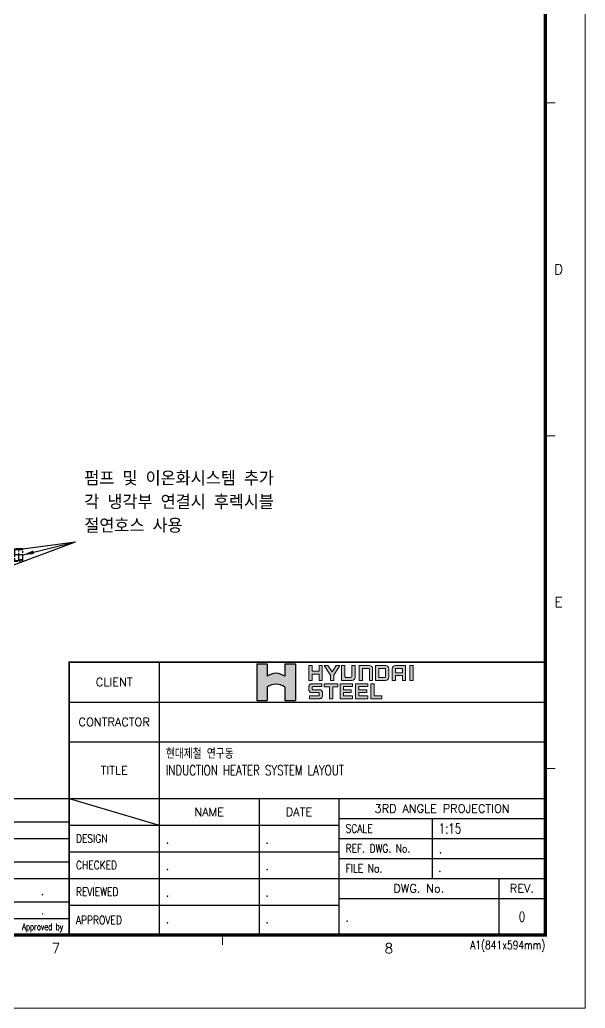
# Model space of a CAD drawing. Header units: millimetres. Extents: x 0 to 37514, y 0 to 8910.
# Drawn here: x 23058 to 25606, y 0 to 4455 of the extents above; entities that cross this region are included whole.
import ezdxf
from ezdxf.enums import TextEntityAlignment as Align

# ---------------------------------------------------------------- set-up
doc = ezdxf.new("R2010")
doc.units = ezdxf.units.MM
for name, pattern in [('CENTER', [50.800000000000004, 31.75, -6.35, 6.35, -6.35]), ('CENTERX2', [101.60000000000001, 63.5, -12.7, 12.7, -12.7]), ('DASHED', [19.049999999999997, 12.7, -6.35]), ('PHANTOM', [63.50000000000001, 31.75, -6.35, 6.35, -6.35, 6.35, -6.35]), ('PHANTOM2', [31.750000000000004, 15.875, -3.175, 3.175, -3.175, 3.175, -3.175])]:
    doc.linetypes.add(name, pattern=pattern)
for name, color, linetype in [('1', 1, 'CENTER'), ('2', 2, 'DASHED'), ('3', 3, 'Continuous'), ('4', 4, 'Continuous'), ('5', 2, 'PHANTOM2'), ('6', 6, 'PHANTOM'), ('7', 7, 'Continuous'), ('8', 230, 'Continuous'), ('BOM-T', 4, 'Continuous'), ('CENTER', 1, 'CENTER'), ('SHEET', 3, 'Continuous')]:
    doc.layers.add(name, color=color, linetype=linetype)
doc.layers.add('9', color=160, linetype='Continuous', lineweight=0)
doc.styles.add('HYUNDAI-STEEL', font='romans.shx', dxfattribs={"width": 0.75, "bigfont": 'whgtxt.shx'})
doc.styles.get("Standard").update_dxf_attribs({"font": 'ISOCP.SHX', "bigfont": 'WHGTXT.SHX'})
doc.dimstyles.new('Dims$0', dxfattribs={"dimtxt": 3, "dimasz": 3, "dimexe": 1.2, "dimexo": 1, "dimgap": 1, "dimtad": 1, "dimrnd": 0.005, "dimdsep": 46, "dimtxsty": 'HYUNDAI-STEEL', "dimcen": 2.5, "dimclrd": 7, "dimclre": 7, "dimclrt": 2, "dimazin": 2, "dimtfac": 1, "dimtmove": 1, "dimatfit": 3, "dimfxl": 0, "dimlwd": -1, "dimarcsym": 0})
doc.dimstyles.new('Dims$2', dxfattribs={"dimtxt": 3, "dimasz": 3, "dimexe": 1.2, "dimexo": 1, "dimgap": 1, "dimtad": 1, "dimrnd": 0.005, "dimdsep": 46, "dimtxsty": 'HYUNDAI-STEEL', "dimcen": 2.5, "dimclrd": 7, "dimclre": 7, "dimclrt": 2, "dimazin": 2, "dimtfac": 1, "dimtmove": 1, "dimatfit": 3, "dimfxl": 0, "dimlwd": -1, "dimarcsym": 0})
doc.dimstyles.new('Dims$3', dxfattribs={"dimtxt": 3, "dimasz": 3, "dimexe": 1.2, "dimexo": 1, "dimgap": 1, "dimtad": 1, "dimrnd": 0.005, "dimdsep": 46, "dimtxsty": 'HYUNDAI-STEEL', "dimcen": 2.5, "dimclrd": 7, "dimclre": 7, "dimclrt": 2, "dimazin": 2, "dimtfac": 1, "dimtmove": 1, "dimatfit": 3, "dimfxl": 0, "dimlwd": -1, "dimarcsym": 0})
doc.dimstyles.new('Dims$4', dxfattribs={"dimtxt": 3, "dimasz": 3, "dimexe": 1.2, "dimexo": 1, "dimgap": 1, "dimtad": 1, "dimrnd": 0.005, "dimdsep": 46, "dimtxsty": 'HYUNDAI-STEEL', "dimcen": 2.5, "dimclrd": 7, "dimclre": 7, "dimclrt": 2, "dimazin": 2, "dimtfac": 1, "dimtmove": 1, "dimatfit": 3, "dimfxl": 0, "dimlwd": -1, "dimarcsym": 0})
doc.dimstyles.new('PS-20', dxfattribs={"dimscale": 20, "dimtxt": 3.2, "dimasz": 2.5, "dimexe": 2, "dimexo": 2.5, "dimgap": 2, "dimtad": 1, "dimtoh": 1, "dimrnd": 0.05, "dimzin": 12, "dimdsep": 46, "dimtxsty": 'Standard', "dimcen": 0, "dimclrt": 2, "dimazin": 3, "dimtfac": 1, "dimtofl": 0, "dimtmove": 0, "dimatfit": 3, "dimfxl": 0, "dimtolj": 1, "dimtzin": 0, "dimarcsym": 0})

# ---------------------------------------------------------------- blocks, each defined once
blk = doc.blocks.new('*D56')
at = {"layer": '7', "color": 0, "lineweight": -2}
for p, q in [((0.0008782953991612885, 0.01250903325560794), (0.0008782953991612885, 0.01282985830524296)), ((0.00181019908086455, 0.01250903325560794), (0.00181019908086455, 0.01282985830524296))]:
    blk.add_line(p, q, dxfattribs=at)
at = {"layer": '7', "color": 7}
blk.add_line((0.001178295399161288, 0.01270985830524296), (0.00151019908086455, 0.01270985830524296), dxfattribs=at)
for points in [[(0.001178295399161288, 0.01275985830524296), (0.001178295399161288, 0.01265985830524296), (0.0008782953991612885, 0.01270985830524296)], [(0.00151019908086455, 0.01275985830524296), (0.00151019908086455, 0.01265985830524296), (0.00181019908086455, 0.01270985830524296)]]:
    blk.add_solid(points, dxfattribs=at)
at = {"layer": 'Defpoints', "color": 0}
for p in [(0.0008782953991612885, 0.01240903325560794), (0.00181019908086455, 0.01270985830524296), (0.00181019908086455, 0.01240903325560794)]:
    blk.add_point(p, dxfattribs=at)
at = {"layer": '7', "color": 2, "insert": (0.001344247240012919, 0.01295985830524296), "char_height": 0.0003, "attachment_point": 5, "style": 'HYUNDAI-STEEL'}
blk.add_mtext('0', dxfattribs=at)
blk = doc.blocks.new('*D57')
at = {"layer": '7', "color": 0, "lineweight": -2}
for p, q in [((0.00368935943946721, 0.013101550553507), (0.004273870999949297, 0.01340222832790909)), ((0.004178648837094078, 0.0126647345477977), (0.004452437221331409, 0.01266473454779771))]:
    blk.add_line(p, q, dxfattribs=at)
at = {"layer": '7', "color": 7}
blk.add_line((0.004290529913365516, 0.01301589725092464), (0.004873679811486682, 0.01315709284689446), dxfattribs=at)
blk.add_arc((0.002840197888872353, 0.01266473454779771), 0.001492239332459056, 11.53823822809579, 15.68344124143391, dxfattribs=at)
for points in [[(0.004230344983072545, 0.01304983344831763), (0.004323417053470014, 0.01308640652190912), (0.004167161797496811, 0.01334733619630579)], [(0.004352027952312413, 0.0129682410605114), (0.004252534449217105, 0.01295818905365585), (0.004332437221331409, 0.01266473454779771)]]:
    blk.add_solid(points, dxfattribs=at)
at = {"layer": 'Defpoints', "color": 0}
for p in [(0.002840197888872353, 0.01266473454779771), (0.002840197888872353, 0.01266473454779771), (0.003600435104090138, 0.01305580711050425), (0.004078648837094079, 0.01266473454779771), (0.004313762993661284, 0.01290007283045957)]:
    blk.add_point(p, dxfattribs=at)
at = {"layer": '7', "color": 2, "insert": (0.005116658935703837, 0.01321592434521521), "char_height": 0.0003, "attachment_point": 5, "rotation": 283.6108397347649, "style": 'HYUNDAI-STEEL'}
blk.add_mtext('27.22°', dxfattribs=at)
blk = doc.blocks.new('*D58')
at = {"layer": '7', "color": 7}
for p, q in [((0.007522335210524032, 0.01293173745489184), (0.007597133514536836, 0.01299810924001576)), ((0.008467999476427525, 0.01377086644697666), (0.007821528424962657, 0.01319722459395661))]:
    blk.add_line(p, q, dxfattribs=at)
blk.add_solid([(0.007788342532639183, 0.01323462374569424), (0.00785471431728613, 0.01315982544221897), (0.007597133514536836, 0.01299810924001576)], dxfattribs=at)
at = {"layer": 'Defpoints', "color": 0}
for p in [(0.007522335210524032, 0.01293173745489184), (0.007597133514536836, 0.01299810924001576)]:
    blk.add_point(p, dxfattribs=at)
at = {"layer": '7', "color": 2, "insert": (0.00809103194429063, 0.01377059895612524), "char_height": 0.0003, "attachment_point": 5, "rotation": 41.5840370992964, "style": 'HYUNDAI-STEEL'}
blk.add_mtext('R0', dxfattribs=at)
blk = doc.blocks.new('*D59')
at = {"layer": '7', "color": 7}
for p, q in [((0.009643397165519447, 0.01280078722408678), (0.009368682133300811, 0.01268023992601207)), ((0.009918112197738084, 0.01292133452216149), (0.01045405187232973, 0.01315650942024149)), ((0.01151039657955139, 0.0136200424830764), (0.01072876690454837, 0.0132770567183162))]:
    blk.add_line(p, q, dxfattribs=at)
for points in [[(0.009623305949173662, 0.01284657306278988), (0.009663488381865232, 0.01275500138538367), (0.009918112197738084, 0.01292133452216149)], [(0.01070867568820258, 0.01332284255701931), (0.01074885812089415, 0.0132312708796131), (0.01045405187232973, 0.01315650942024149)]]:
    blk.add_solid(points, dxfattribs=at)
at = {"layer": 'Defpoints', "color": 0}
for p in [(0.009918112197738084, 0.01292133452216149), (0.01045405187232973, 0.01315650942024149)]:
    blk.add_point(p, dxfattribs=at)
at = {"layer": '7', "color": 2, "insert": (0.01115648317643027, 0.01373775244324919), "char_height": 0.0003, "attachment_point": 5, "rotation": 23.692275604701273, "style": 'HYUNDAI-STEEL'}
blk.add_mtext('∅0', dxfattribs=at)
blk = doc.blocks.new('A$C08B4086C')
for p, q in [((16, 59.5), (0, 59.5)), ((16, 40.5), (0, 40.5)), ((0, 21.59999999999991), (16, 21.59999999999991)), ((0, -21.59999999999991), (16, -21.59999999999991)), ((16, -40.5), (0, -40.5)), ((16, -59.5), (0, -59.5))]:
    blk.add_line(p, q)
at = {"color": 1, "linetype": 'CENTERX2'}
blk.add_line((172.2179487179565, 0), (16, 0), dxfattribs=at)
at = {"color": 6, "linetype": 'PHANTOM'}
for p, q in [((17.21794871795282, -24.29999999999927), (17.21794871795282, 24.29999999999927)), ((116.0000000000036, -24.29999999999927), (116.0000000000036, 24.29999999999927)), ((172.2179487179565, 28), (117.2179487179565, 28.00000000000182)), ((117.2179487179565, 28.00000000000182), (117.2179487179565, -28)), ((117.2179487179565, 23.90159999999923), (135.2179487179565, 23.33909999999923)), ((117.2179487179565, 22.42259999999987), (135.2179487179565, 21.86009999999987)), ((135.2179487179565, 23), (135.2179487179565, -23)), ((152.7179487179565, 24.5), (136.7179487179565, 24.5)), ((172.2179487179565, 23.90159999999923), (154.2179487179565, 23.33909999999923)), ((154.2179487179565, -23), (154.2179487179565, 23)), ((172.2179487179565, 22.42259999999987), (154.2179487179565, 21.86009999999987)), ((172.2179487179565, -27.99999999999818), (172.2179487179565, 28)), ((117.2179487179565, -22.42250000000058), (135.2179487179565, -21.86000000000058)), ((117.2179487179565, -23.90149999999994), (135.2179487179565, -23.33899999999994)), ((117.2179487179565, -28), (172.2179487179565, -27.99999999999818)), ((136.7179487179565, -24.5), (152.7179487179565, -24.5)), ((172.2179487179565, -22.42250000000058), (154.2179487179565, -21.86000000000058)), ((172.2179487179565, -23.90149999999994), (154.2179487179565, -23.33899999999994))]:
    blk.add_line(p, q, dxfattribs=at)
blk.add_lwpolyline([(0, 67.5), (14, 67.5, -0.414213562), (16, 65.5), (16, -65.5, -0.414213562), (14, -67.5), (0, -67.5)], format="xyb", close=True)
blk.add_lwpolyline([(116.0000000000036, -24.29999999999927), (17.21794871795282, -24.29999999999927), (16, -22.39999999999964), (16, 22.39999999999964), (17.21794871795282, 24.29999999999927), (116.0000000000036, 24.29999999999927), (117.2179487179565, 22.39999999999964), (117.2179487179565, -22.39999999999964)], close=True, dxfattribs=at)
for centre, start, end in [((136.7179487179565, 23), 90, 180), ((152.7178487179517, 23), 0, 89.9961802813205), ((136.7179487179565, -22.99990000000071), 180.0038197186795, 270), ((152.7178487179517, -22.99990000000071), 270.0038194639648, 359.9961805360352)]:
    blk.add_arc(centre, 1.5001, start, end, dxfattribs=at)
at = {"layer": 'CENTER'}
for p, q in [((0, 50), (16, 50)), ((0, 0), (16, 0)), ((0, -50), (16, -50))]:
    blk.add_line(p, q, dxfattribs=at)
at = {"color": 6, "linetype": 'PHANTOM'}
for s, p in [('40AX3.7t-50L', (23.45999999999913, 11.85000000000036)), ('11/2', (149.2419132848845, 14.70000000000073))]:
    blk.add_text(s, height=0.6, dxfattribs=at).set_placement(p)
at = {"layer": 'BOM-T', "color": 4}
blk.add_text('10K-32', height=0.6, dxfattribs=at).set_placement((8, 64.5))
blk = doc.blocks.new('A$C48553C5C')
blk.add_blockref('A$C08B4086C', (78.00152981806605, 75))
blk = doc.blocks.new('A$C3E2F725A')
blk.add_blockref('A$C48553C5C', (50.00000000001455, 142.0000086941327))
blk = doc.blocks.new('LAYER BLOCK')
at = {"layer": '1'}
blk.add_line((0, 0), (0.01876985220224014, 0), dxfattribs=at)
at = {"layer": '2'}
blk.add_line((0, 0.001999999999952706), (0.01876985220224014, 0.001999999999952706), dxfattribs=at)
at = {"layer": '3'}
blk.add_line((0, 0.003999999999905413), (0.01876985220224014, 0.003999999999905413), dxfattribs=at)
at = {"layer": '4'}
blk.add_line((0, 0.005999999999858119), (0.01876985220224014, 0.005999999999858119), dxfattribs=at)
at = {"layer": '5'}
blk.add_line((0, 0.008000000000038199), (0.01876985220224014, 0.008000000000038199), dxfattribs=at)
at = {"layer": '6'}
blk.add_line((0, 0.009999999999990905), (0.01876985220224014, 0.009999999999990905), dxfattribs=at)
at = {"layer": '7'}
for p, q in [((0, 0.01200000000017099), (0.01876985220224014, 0.01200000000017099)), ((0.002840197888872353, 0.01266473454779771), (0.003600435104090138, 0.01305580711050425)), ((0.002840197888872353, 0.01266473454779771), (0.004078648837094079, 0.01266473454779771)), ((0.006469717496656813, 0.01303173745577624), (0.007522335212343023, 0.01303173745554886)), ((0.0076223352116358, 0.01293173745580134), (0.0076223352116358, 0.01212926231050915))]:
    blk.add_line(p, q, dxfattribs=at)
blk.add_circle((0.01018608203230542, 0.01303892197029199), 0.0002926339725490834, dxfattribs=at)
blk.add_arc((0.007522335212343023, 0.01293173745580134), 0.0001, 0, 90, dxfattribs=at)
at = {"layer": '8'}
blk.add_line((0, 0.01400000000012369), (0.01876985220224014, 0.01400000000012369), dxfattribs=at)
at = {"layer": '9'}
blk.add_line((0, 0.0160000000000764), (0.01876985220224014, 0.0160000000000764), dxfattribs=at)
at = {"layer": '7'}
dim = blk.add_linear_dim(base=(0.00181019908086455, 0.01270985830524296), p1=(0.0008782953991612885, 0.01240903325560794), p2=(0.00181019908086455, 0.01240903325560794), dimstyle='Dims$0', override={"dimscale": 0.0001}, dxfattribs=at)
dim.commit()
dim.dimension.update_dxf_attribs({"geometry": '*D56', "text_midpoint": (0.001344247240012919, 0.01295985830524296)})
dim = blk.add_angular_dim_2l(base=(0.004313762993661284, 0.01290007283045957), line1=((0.002840197888872353, 0.01266473454779771), (0.004078648837094079, 0.01266473454779771)), line2=((0.002840197888872353, 0.01266473454779771), (0.003600435104090138, 0.01305580711050425)), dimstyle='Dims$2', override={"dimscale": 0.0001}, dxfattribs=at)
dim.commit()
dim.dimension.update_dxf_attribs({"geometry": '*D57', "text_midpoint": (0.005116658935703835, 0.01321592434521521)})
dim = blk.add_radius_dim(center=(0.007522335210524032, 0.01293173745489184), mpoint=(0.007597133514536836, 0.01299810924001576), dimstyle='Dims$4', override={"dimscale": 0.0001}, dxfattribs=at)
dim.commit()
dim.dimension.update_dxf_attribs({"geometry": '*D58', "text_midpoint": (0.00809103194429063, 0.01377059895612524)})
dim = blk.add_diameter_dim_2p(p1=(0.009918112197738084, 0.01292133452216149), p2=(0.01045405187232973, 0.01315650942024149), dimstyle='Dims$3', override={"dimscale": 0.0001}, dxfattribs=at)
dim.commit()
dim.dimension.update_dxf_attribs({"geometry": '*D59', "text_midpoint": (0.01115648317643027, 0.01373775244324919)})
blk = doc.blocks.new('HYUNDAI-STEEL_A1-OUT')
at = {"layer": 'SHEET'}
for color, points in [(164, [(745.41604743473, 99.73124565429862), (745.41604743473, 103.5), (742.3475790943485, 103.5), (742.3475790943485, 92.5), (745.41604743473, 92.5), (745.41604743473, 96.47486227589252, -0.3330310082508846), (750.7899220534018, 96.47486227589252), (750.7899220534018, 92.5), (754.00204609707, 92.5), (754.00204609707, 103.5), (750.7899220534018, 103.5), (750.7899220534018, 99.73124565429862, 0.3330310082508493)]), (5, [(758.9767246589763, 100.331873069119), (761.0328958717582, 100.331873069119), (761.0328958717582, 98.49155532780242), (762.0075744336646, 98.49155532780242), (762.0075744336646, 103), (761.0328958717582, 103), (761.0328958717582, 101.2397928254159), (758.9767246589763, 101.2397928254159), (758.9767246589763, 103), (758.00204609707, 103), (758.00204609707, 98.49155532780242), (758.9767246589763, 98.49155532780242)]), (5, [(767.2815200768528, 103), (766.1621974361478, 103), (764.9405112934764, 101.0395164085858), (763.7188251508051, 103), (762.599502510071, 103), (764.4442708384304, 100.0959919559627), (764.4442708384304, 98.49155532780242), (765.4367517484934, 98.49155532780242), (765.4367517484934, 100.0959919559627)]), (5, [(789.3186018087436, 98.49155532780242), (788.3149944310426, 98.49155532780242), (788.3149944310426, 103), (789.3186018087436, 103)]), (5, [(761.8253285399696, 97.5083433522941), (758.993881634553, 97.5083433522941), (758.9783356230182, 97.5083433522941), (758.8332395151083, 97.50108854690006), (758.7005802164786, 97.48243333302707), (758.5793213263096, 97.45237771067877), (758.4694628446305, 97.41092167985335), (758.3720411721733, 97.35702883978047), (758.2849835074448, 97.29173559123046), (758.2103626519674, 97.21504193420151), (758.1461058041896, 97.12694786869724), (758.0942857656628, 97.02641699394553), (758.0538661355968, 96.91448571071669), (758.0258833147818, 96.7911540190089), (758.0082645016955, 96.6564219188258), (758.00204609707, 96.51028941016557), (758.00204609707, 95.75993525222111), (758.0030824978312, 95.70707881291673), (758.0134465055307, 95.56820110965054), (758.0362473225105, 95.4407238148633), (758.0725213494734, 95.32568332932169), (758.1201957849262, 95.22204325225721), (758.1803070296301, 95.13083998444017), (758.2538914843462, 95.0520735258724), (758.3388763475232, 94.98574387655026), (758.4362980199512, 94.93081463570707), (758.5471929024206, 94.8883222041095), (758.6694881933508, 94.8582665817612), (758.8042202935321, 94.83961136789003), (758.9524256037548, 94.8333929632663), (760.8334930024575, 94.8333929632663), (760.8780582355976, 94.83132016172385), (760.9941351219022, 94.79504613475183), (761.0646103743056, 94.71317047387129), (761.0874111912563, 94.58569317908223), (761.0874111912563, 94.13174964154132), (761.0832655881823, 94.07060199607258), (761.041809557355, 93.95970711361406), (760.9568246941781, 93.89337746429374), (760.827274597832, 93.8716130481098), (758.1834162319428, 93.8716130481098), (758.1834162319428, 93), (761.0749743820052, 93), (761.0915567943593, 93), (761.235616501479, 93.00725480539404), (761.3693122008699, 93.02591001926521), (761.4905710910389, 93.05596564161533), (761.5993931719568, 93.09742167244076), (761.6978512451751, 93.15131451251364), (761.7849089099036, 93.21660776106364), (761.859529765381, 93.29330141809078), (761.9227502123977, 93.38139548359686), (761.9745702509535, 93.48192635834857), (762.0149898809905, 93.59385764157742), (762.0440091025666, 93.71718933328339), (762.0616279156529, 93.8519214334683), (762.0678463202785, 93.99805394212854), (762.0678463202785, 94.75462650469672), (762.0668099195173, 94.80126453937555), (762.0564459118177, 94.9422150441842), (762.0336450948671, 95.06969233897325), (761.9994438694266, 95.18576922528518), (761.9517694339738, 95.29044570311999), (761.891658189299, 95.3816489709352), (761.8191101353441, 95.46145183027511), (761.734125272138, 95.52778147959725), (761.6377400004712, 95.58271072044045), (761.5278815187921, 95.62623955280651), (761.4055862278619, 95.65629517515663), (761.2708541276806, 95.6749503890278), (761.1236852182483, 95.68116879365152), (759.2426178195165, 95.68116879365152), (759.1814701740514, 95.68531439673461), (759.0705752915819, 95.72573402678972), (759.0042456422816, 95.81175529075153), (758.9824812260922, 95.94130538708305), (758.9824812260922, 96.38903052000023), (758.9845540276438, 96.4325593523663), (759.0218644553679, 96.54656343713759), (759.1058129178127, 96.61496588800037), (759.2363994148909, 96.63673030418431), (761.8253285399696, 96.63673030418431)]), (5, [(766.7015941658465, 97.5083433522941), (762.611956724897, 97.5083433522941), (762.611956724897, 96.60045627721047), (764.1603394762205, 96.60045627721047), (764.1603394762205, 93), (765.1521750137326, 93), (765.1521750137326, 96.60045627721047), (766.7015941658465, 96.60045627721047)]), (5, [(771.0803874217963, 97.5083433522941), (767.3669634605758, 97.5083433522941), (767.3669634605758, 93), (771.0803874217963, 93), (771.0803874217963, 93.86539464348607), (768.3525805934623, 93.86539464348607), (768.3525805934623, 94.82199255478918), (770.7300839613308, 94.82199255478918), (770.7300839613308, 95.66873198440408), (768.3525805934623, 95.66873198440408), (768.3525805934623, 96.64294870880804), (771.0803874217963, 96.64294870880804)]), (5, [(775.7027348588745, 97.5083433522941), (771.9882744968927, 97.5083433522941), (771.9882744968927, 93), (775.7027348588745, 93), (775.7027348588745, 93.86539464348607), (772.9738916297792, 93.86539464348607), (772.9738916297792, 94.82199255478918), (775.3513949976186, 94.82199255478918), (775.3513949976186, 95.66873198440408), (772.9738916297792, 95.66873198440408), (772.9738916297792, 96.64294870880804), (775.7027348588745, 96.64294870880804)]), (5, [(777.5900206622027, 97.5083433522941), (776.6095855331805, 97.5083433522941), (776.6095855331805, 93), (779.9125947892026, 93), (779.9125947892026, 93.90788707508182), (777.5900206622027, 93.90788707508182)])]:
    blk.add_hatch(color=color, dxfattribs=at).paths.add_polyline_path(points)
h = blk.add_hatch(color=5, dxfattribs=at)
edge = h.paths.add_edge_path()
edge.add_arc((770.6328121184779, 99.63535619725371), 0.2603593418790524, -90, 3.126388037344441e-12, ccw=False)
edge.add_line((770.6328121184779, 99.37499685537477), (769.0728813607235, 99.37499685537477))
edge.add_arc((769.0728813607129, 99.63535619725371), 0.2603593418790808, 179.9999999999969, 270, ccw=False)
edge.add_line((768.8125220188522, 99.63535619725371), (768.8125220188522, 102.9999999999991))
edge.add_line((768.8125220188522, 103), (767.8200411087831, 103))
edge.add_line((767.8200411087892, 103), (767.8200411087892, 98.49155532780281))
edge.add_line((767.8200411087892, 98.49155532780242), (770.8864955798097, 98.4915553278024))
edge.add_arc((770.8864955797908, 99.4907121184333), 0.9991567906300816, 270, 360)
edge.add_line((771.8856523704308, 99.4907121184333), (771.8856523704308, 103.0000000000004))
edge.add_line((771.8856523704308, 103), (770.8931714603617, 103))
edge.add_line((770.8931714603677, 103), (770.8931714603677, 99.63535619725461))
h = blk.add_hatch(color=5, dxfattribs=at)
edge = h.paths.add_edge_path()
edge.add_line((776.1496448368998, 98.49155532780242), (776.1496448368998, 101.8561991305478))
edge.add_arc((775.8892854950391, 101.8561991305487), 0.2603593418790524, 359.9999999999969, 450)
edge.add_line((775.8892854950391, 102.1165584724276), (774.3293547372848, 102.1165584724276))
edge.add_arc((774.3293547372741, 101.8561991305487), 0.2603593418791377, 90, 179.9999999999906)
edge.add_line((774.0689953953843, 101.8561991305487), (774.0689953953843, 98.49155532780331))
edge.add_line((774.0689953953843, 98.49155532780242), (773.0765144853152, 98.49155532780242))
edge.add_line((773.0765144853212, 98.49155532780242), (773.0765144853212, 102.9999999999996))
edge.add_line((773.0765144853212, 103), (776.1429689563419, 103))
edge.add_arc((776.142968956352, 102.0008432093691), 0.9991567906300816, 7.958078640513122e-13, 90, ccw=False)
edge.add_line((777.142125746992, 102.0008432093691), (777.142125746992, 98.491555327802))
edge.add_line((777.142125746992, 98.49155532780242), (776.1496448369228, 98.49155532780242))
h = blk.add_hatch(color=5, dxfattribs=at)
edge = h.paths.add_edge_path()
edge.add_line((781.013806390838, 103), (778.0074348448665, 103))
edge.add_line((778.0074348448543, 103), (778.0074348448543, 98.49155532780281))
edge.add_line((778.0074348448543, 98.49155532780242), (781.0138063908258, 98.49155532780242))
edge.add_arc((781.013806390838, 99.4907121184333), 0.9991567906300816, 270, 359.9999999999992)
edge.add_line((782.012963181478, 99.4907121184333), (782.012963181478, 102.0008432093703))
edge.add_arc((781.013806390838, 102.0008432093691), 0.9991567906300816, 8.149091374750113e-13, 90)
edge = h.paths.add_edge_path(flags=16)
edge.add_line((780.7712493971339, 99.37499685537477), (778.9865639938258, 99.37499685537477))
edge.add_line((778.9865639938216, 99.37499685537477), (778.9865639938216, 102.1165584724266))
edge.add_line((778.9865639938216, 102.1165584724276), (780.7712493971297, 102.1165584724276))
edge.add_arc((780.7712493971339, 101.8561991305487), 0.2603593418790808, -3.126388037344441e-12, 90, ccw=False)
edge.add_line((781.0316087389947, 101.8561991305487), (781.0316087389947, 99.6353561972551))
edge.add_arc((780.7712493971339, 99.63535619725371), 0.2603593418790524, -90, 3.126388037344441e-12, ccw=False)
h = blk.add_hatch(color=5, dxfattribs=at)
edge = h.paths.add_edge_path(flags=16)
edge.add_line((786.0718985625426, 100.792508827828), (783.9534191311844, 100.792508827828))
edge.add_line((783.9534191311977, 100.792508827828), (783.9534191311978, 101.8628750111088))
edge.add_arc((784.2137784730876, 101.8628750111093), 0.2603593418790524, 90, 180.0000000000032, ccw=False)
edge.add_line((784.2137784730876, 102.1232343529882), (785.8115392206876, 102.1232343529882))
edge.add_arc((785.8115392206819, 101.8628750111093), 0.2603593418790808, -3.126388037344441e-12, 90, ccw=False)
edge.add_line((786.0718985625426, 101.8628750111093), (786.0718985625426, 100.7925088278285))
edge = h.paths.add_edge_path()
edge.add_line((782.9787405692914, 98.49155532780242), (783.9534191311977, 98.49155532780242))
edge.add_line((783.9534191311977, 98.49155532780242), (783.9534191311977, 99.93354552897901))
edge.add_line((783.9534191311977, 99.93354552897836), (786.0718985625559, 99.93354552897836))
edge.add_line((786.0718985625426, 99.93354552897836), (786.0718985625426, 98.49155532780176))
edge.add_line((786.0718985625426, 98.49155532780242), (787.0443518309288, 98.49155532780242))
edge.add_line((787.0443518309621, 98.49155532780242), (787.0443518309621, 102.9999999999996))
edge.add_line((787.0443518309621, 103), (783.9778973599415, 103))
edge.add_arc((783.9778973599314, 102.0008432093691), 0.9991567906300816, 90, 179.9999999999992)
edge.add_line((782.9787405692914, 102.0008432093691), (782.9787405692914, 98.491555327802))
at = {"layer": 'Defpoints', "linetype": 'Continuous', "lineweight": 0}
blk.add_lwpolyline([(841, 594), (0, 594), (0, 0), (841, 0)], close=True, dxfattribs=at)
at = {"layer": 'SHEET', "color": 3, "linetype": 'Continuous', "lineweight": 0}
for p, q in [((829, 272), (832, 272)), ((829, 172), (832, 172)), ((829, 72), (832, 72)), ((732, 22), (732, 19))]:
    blk.add_line(p, q, dxfattribs=at)
at = {"layer": 'SHEET', "color": 7}
for p, q in [((713, 104), (713, 22)), ((686, 92), (829, 92)), ((686, 80), (829, 80)), ((526, 63), (686, 63)), ((686, 63), (829, 63)), ((686, 63), (713, 55)), ((743, 63), (743, 22)), ((767, 63), (767, 22)), ((767, 57), (829, 57)), ((795, 57), (795, 39)), ((622, 56), (686, 56)), ((686, 55), (767, 55)), ((526, 51), (686, 51)), ((767, 51), (829, 51)), ((686, 47), (767, 47)), ((767, 45), (829, 45)), ((622, 44), (686, 44)), ((526, 39), (686, 39)), ((686, 39), (767, 39)), ((767, 39), (829, 39)), ((815, 39), (815, 22)), ((767, 33), (829, 33)), ((622, 32), (686, 32)), ((686, 31), (767, 31)), ((526, 27), (686, 27))]:
    blk.add_line(p, q, dxfattribs=at)
at = {"layer": 'SHEET'}
for p, q in [((742.3475790943485, 103.5), (745.41604743473, 103.5)), ((742.3475790943485, 103.5), (742.3475790943485, 92.5)), ((745.41604743473, 103.5), (745.41604743473, 99.73124565429862)), ((750.7899220534018, 103.5), (754.00204609707, 103.5)), ((750.7899220534018, 103.5), (750.7899220534018, 99.73124565429862)), ((754.00204609707, 103.5), (754.00204609707, 92.5)), ((745.41604743473, 96.47486227589252), (745.41604743473, 92.5)), ((750.7899220534018, 96.47486227589252), (750.7899220534018, 92.5)), ((742.3475790943485, 92.5), (745.41604743473, 92.5)), ((750.7899220534018, 92.5), (754.00204609707, 92.5))]:
    blk.add_line(p, q, dxfattribs=at)
at = {"layer": 'SHEET', "color": 4, "linetype": 'Continuous', "lineweight": 0, "const_width": 1, "flags": 128}
blk.add_lwpolyline([(829, 22), (829, 572), (32, 572), (32, 22), (829, 22)], dxfattribs=at)
at = {"layer": 'SHEET', "color": 4, "const_width": 0.5}
blk.add_lwpolyline([(526, 63), (526, 22), (829, 22), (829, 104), (686, 104), (686, 22)], dxfattribs=at)
at = {"layer": 'SHEET', "color": 5, "lineweight": 0}
for points in [[(758.9767246589763, 100.331873069119), (761.0328958717582, 100.331873069119), (761.0328958717582, 98.49155532780242), (762.0075744336646, 98.49155532780242), (762.0075744336646, 103), (761.0328958717582, 103), (761.0328958717582, 101.2397928254159), (758.9767246589763, 101.2397928254159), (758.9767246589763, 103), (758.00204609707, 103), (758.00204609707, 98.49155532780242), (758.9767246589763, 98.49155532780242)], [(767.2815200768528, 103), (766.1621974361478, 103), (764.9405112934764, 101.0395164085858), (763.7188251508051, 103), (762.599502510071, 103), (764.4442708384304, 100.0959919559627), (764.4442708384304, 98.49155532780242), (765.4367517484934, 98.49155532780242), (765.4367517484934, 100.0959919559627)], [(789.3186018087436, 98.49155532780242), (788.3149944310426, 98.49155532780242), (788.3149944310426, 103), (788.3149944310426, 103), (789.3186018087436, 103)], [(761.8253285399696, 97.5083433522941), (758.993881634553, 97.5083433522941), (758.9783356230182, 97.5083433522941), (758.8332395151083, 97.50108854690006), (758.7005802164786, 97.48243333302707), (758.5793213263096, 97.45237771067877), (758.4694628446305, 97.41092167985335), (758.3720411721733, 97.35702883978047), (758.2849835074448, 97.29173559123046), (758.2103626519674, 97.21504193420151), (758.1461058041896, 97.12694786869724), (758.0942857656628, 97.02641699394553), (758.0538661355968, 96.91448571071669), (758.0258833147818, 96.7911540190089), (758.0082645016955, 96.6564219188258), (758.00204609707, 96.51028941016557), (758.00204609707, 95.75993525222111), (758.0030824978312, 95.70707881291673), (758.0134465055307, 95.56820110965054), (758.0362473225105, 95.4407238148633), (758.0725213494734, 95.32568332932169), (758.1201957849262, 95.22204325225721), (758.1803070296301, 95.13083998444017), (758.2538914843462, 95.0520735258724), (758.3388763475232, 94.98574387655026), (758.4362980199512, 94.93081463570707), (758.5471929024206, 94.8883222041095), (758.6694881933508, 94.8582665817612), (758.8042202935321, 94.83961136789003), (758.9524256037548, 94.8333929632663), (760.8334930024575, 94.8333929632663), (760.8780582355976, 94.83132016172385), (760.9941351219022, 94.79504613475183), (761.0646103743056, 94.71317047387129), (761.0874111912563, 94.58569317908223), (761.0874111912563, 94.13174964154132), (761.0832655881823, 94.07060199607258), (761.041809557355, 93.95970711361406), (760.9568246941781, 93.89337746429374), (760.827274597832, 93.8716130481098), (758.1834162319428, 93.8716130481098), (758.1834162319428, 93), (761.0749743820052, 93), (761.0915567943593, 93), (761.235616501479, 93.00725480539404), (761.3693122008699, 93.02591001926521), (761.4905710910389, 93.05596564161533), (761.5993931719568, 93.09742167244076), (761.6978512451751, 93.15131451251364), (761.7849089099036, 93.21660776106364), (761.859529765381, 93.29330141809078), (761.9227502123977, 93.38139548359686), (761.9745702509535, 93.48192635834857), (762.0149898809905, 93.59385764157742), (762.0440091025666, 93.71718933328339), (762.0616279156529, 93.8519214334683), (762.0678463202785, 93.99805394212854), (762.0678463202785, 94.75462650469672), (762.0668099195173, 94.80126453937555), (762.0564459118177, 94.9422150441842), (762.0336450948671, 95.06969233897325), (761.9994438694266, 95.18576922528518), (761.9517694339738, 95.29044570311999), (761.891658189299, 95.3816489709352), (761.8191101353441, 95.46145183027511), (761.734125272138, 95.52778147959725), (761.6377400004712, 95.58271072044045), (761.5278815187921, 95.62623955280651), (761.4055862278619, 95.65629517515663), (761.2708541276806, 95.6749503890278), (761.1236852182483, 95.68116879365152), (759.2426178195165, 95.68116879365152), (759.1814701740514, 95.68531439673461), (759.0705752915819, 95.72573402678972), (759.0042456422816, 95.81175529075153), (758.9824812260922, 95.94130538708305), (758.9824812260922, 96.38903052000023), (758.9845540276438, 96.4325593523663), (759.0218644553679, 96.54656343713759), (759.1058129178127, 96.61496588800037), (759.2363994148909, 96.63673030418431), (761.8253285399696, 96.63673030418431)], [(766.7015941658465, 97.5083433522941), (762.611956724897, 97.5083433522941), (762.611956724897, 96.60045627721047), (764.1603394762205, 96.60045627721047), (764.1603394762205, 93), (765.1521750137326, 93), (765.1521750137326, 96.60045627721047), (766.7015941658465, 96.60045627721047)], [(771.0803874217963, 97.5083433522941), (767.3669634605758, 97.5083433522941), (767.3669634605758, 93), (771.0803874217963, 93), (771.0803874217963, 93.86539464348607), (768.3525805934623, 93.86539464348607), (768.3525805934623, 94.82199255478918), (770.7300839613308, 94.82199255478918), (770.7300839613308, 95.66873198440408), (768.3525805934623, 95.66873198440408), (768.3525805934623, 96.64294870880804), (771.0803874217963, 96.64294870880804)], [(775.7027348588745, 97.5083433522941), (771.9882744968927, 97.5083433522941), (771.9882744968927, 93), (775.7027348588745, 93), (775.7027348588745, 93.86539464348607), (772.9738916297792, 93.86539464348607), (772.9738916297792, 94.82199255478918), (775.3513949976186, 94.82199255478918), (775.3513949976186, 95.66873198440408), (772.9738916297792, 95.66873198440408), (772.9738916297792, 96.64294870880804), (775.7027348588745, 96.64294870880804)], [(777.5900206622027, 97.5083433522941), (776.6095855331805, 97.5083433522941), (776.6095855331805, 93), (779.9125947892026, 93), (779.9125947892026, 93.90788707508182), (777.5900206622027, 93.90788707508182)]]:
    blk.add_lwpolyline(points, close=True, dxfattribs=at)
for points in [[(770.8931714603677, 99.63535619725371, -0.414213562373095), (770.6328121184779, 99.37499685537477), (769.0728813607129, 99.37499685537477, -0.414213562373095), (768.8125220188522, 99.63535619725371), (768.8125220188522, 103), (767.8200411087892, 103), (767.8200411087892, 98.49155532780242), (770.8864955797908, 98.49155532780242, 0.414213562373095), (771.8856523704308, 99.4907121184333), (771.8856523704308, 103), (770.8931714603677, 103)], [(776.1496448368998, 98.49155532780242), (776.1496448368998, 101.8561991305487, 0.414213562373095), (775.8892854950391, 102.1165584724276), (774.3293547372741, 102.1165584724276, 0.414213562373095), (774.0689953953843, 101.8561991305487), (774.0689953953843, 98.49155532780242), (773.0765144853212, 98.49155532780242), (773.0765144853212, 103), (776.142968956352, 103, -0.414213562373095), (777.142125746992, 102.0008432093691), (777.142125746992, 98.49155532780242)], [(781.013806390838, 103), (778.0074348448543, 103), (778.0074348448543, 98.49155532780242), (781.013806390838, 98.49155532780242, 0.414213562373095), (782.012963181478, 99.4907121184333), (782.012963181478, 102.0008432093691, 0.414213562373095)], [(780.7712493971339, 99.37499685537477), (778.9865639938216, 99.37499685537477), (778.9865639938216, 102.1165584724276), (780.7712493971339, 102.1165584724276, -0.414213562373095), (781.0316087389947, 101.8561991305487), (781.0316087389947, 99.63535619725371, -0.4142135623730919)], [(782.9787405692914, 98.49155532780242), (783.9534191311977, 98.49155532780242), (783.9534191311977, 99.93354552897836), (786.0718985625426, 99.93354552897836), (786.0718985625426, 98.49155532780242), (787.0443518309621, 98.49155532780242), (787.0443518309621, 103), (783.9778973599314, 103, 0.414213562373095), (782.9787405692914, 102.0008432093691)], [(786.0718985625426, 100.792508827828), (783.9534191311977, 100.792508827828), (783.9534191311977, 101.8628750111093, -0.414213562373095), (784.2137784730876, 102.1232343529882), (785.8115392206819, 102.1232343529882, -0.414213562373095), (786.0718985625426, 101.8628750111093)]]:
    blk.add_lwpolyline(points, format="xyb", close=True, dxfattribs=at)
at = {"layer": 'SHEET'}
for centre in [(748.1029847440659, 96.14459761404396), (748.1029847440659, 92.88821423563968)]:
    blk.add_arc(centre, 4.481481481482949, 53.16128469487145, 126.8387153051286, dxfattribs=at)
blk.add_blockref('LAYER BLOCK', (829, 22), dxfattribs=at)
at = {"layer": 'SHEET', "color": 2, "linetype": 'Continuous', "lineweight": 0, "style": 'HYUNDAI-STEEL'}
for s, p in [('D', (833, 222)), ('E', (832.9925999999978, 122)), ('7', (682, 18)), ('8', (782, 18))]:
    blk.add_text(s, height=3, dxfattribs=at).set_placement(p, align=Align.MIDDLE_CENTER)
at = {"layer": 'SHEET', "color": 7, "linetype": 'Continuous', "lineweight": 0, "style": 'HYUNDAI-STEEL'}
for s, p in [('CLIENT', (699.5, 98)), ('CONTRACTOR', (699.5, 86)), ('TITLE', (699.5, 71.5)), ('NAME', (728, 59)), ('DATE', (755, 59)), ('3RD ANGLE PROJECTION', (798, 60)), ('DWG. No.', (791, 36)), ('REV.', (822, 36))]:
    blk.add_text(s, height=2.5, dxfattribs=at).set_placement(p, align=Align.MIDDLE_CENTER)
at = {"layer": 'SHEET', "color": 7, "linetype": 'Continuous', "lineweight": 0, "style": 'HYUNDAI-STEEL', "width": 0.8}
for s, p in [('SCALE', (769, 54)), ('DESIGN', (688, 51)), ('REF. DWG. No.', (769, 48)), ('CHECKED', (688, 43)), ('FILE No.', (769, 42)), ('REVIEWED', (688, 35)), ('APPROVED', (688, 26.5))]:
    blk.add_text(s, height=2.5, dxfattribs=at).set_placement(p, align=Align.MIDDLE_LEFT)
at = {"layer": 'SHEET', "color": 7, "linetype": 'Continuous', "lineweight": 0, "style": 'HYUNDAI-STEEL', "width": 0.75}
blk.add_text('Approved by', height=2, dxfattribs=at).set_placement((678, 24.5), align=Align.MIDDLE_CENTER)
at = {"layer": 'SHEET', "color": 7, "linetype": 'Continuous', "lineweight": 0, "style": 'HYUNDAI-STEEL', "width": 0.8}
blk.add_text('A1(841x594mm)', height=2.5, dxfattribs=at).set_placement((829, 17), align=Align.BOTTOM_RIGHT)

msp = doc.modelspace()

# ---------------------------------------------------------------- block references
msp.add_blockref('A$C3E2F725A', (22771.11121914577, 1826.003145052333))
at = {"layer": 'SHEET', "xscale": 15, "yscale": 15, "zscale": 15}
msp.add_blockref('HYUNDAI-STEEL_A1-OUT', (12990.63476598264, -3.807709799730219e-05), dxfattribs=at)

# ---------------------------------------------------------------- texts
at = {"color": 1, "insert": (23348.25053708468, 2142.486685106749), "char_height": 64, "attachment_point": 7}
msp.add_mtext('펌프 및 이온화시스템 추가\\P각 냉각부 연결시 후렉시블\\P절연호스 사용', dxfattribs=at)
at = {"layer": 'SHEET', "color": 2, "style": 'HYUNDAI-STEEL', "width": 0.75}
for s, height, p in [('현대제철 연구동', 45, (23715.63476598264, 1147.499961922902)), ('INDUCTION HEATER SYSTEM LAYOUT', 45, (23715.63476598264, 1072.499961922902)), ('1:15', 45, (24945.63476598264, 809.999961922902)), ('.', 45, (23715.63476598264, 764.999961922902)), ('.', 45, (24165.63476598264, 764.999961922902)), ('.', 45, (24945.63476598264, 719.999961922902)), ('.', 45, (23715.63476598264, 644.999961922902)), ('.', 45, (24165.63476598264, 644.999961922902)), ('.', 30, (24945.63476598264, 629.999961922902)), ('.', 45, (23715.63476598264, 524.999961922902)), ('.', 45, (24165.63476598264, 524.999961922902)), ('.', 45, (23715.63476598264, 404.999961922902)), ('.', 45, (24165.63476598264, 404.999961922902)), ('.', 45, (24525.63476598264, 412.499961922902))]:
    msp.add_text(s, height=height, dxfattribs=at).set_placement(p, align=Align.MIDDLE_LEFT)
for s, height, p in [('.', 45, (23160.63476598264, 532.499961922902)), ('.', 37.5, (23160.63476598264, 442.499961922902)), ('0', 45, (25320.63476598264, 412.499961922902))]:
    msp.add_text(s, height=height, dxfattribs=at).set_placement(p, align=Align.MIDDLE_CENTER)

# ---------------------------------------------------------------- leaders
at = {"color": 1}
for points in [[(21458.91123177342, 1859.003145052347), (23308.25053708468, 2102.486685106749)], [(21574.11123177342, 1452.967179782307), (23308.25053708468, 2102.486685106749)], [(23071.33069768181, 2043.003153746466), (23308.25053708468, 2102.486685106749)]]:
    msp.add_leader(points, dimstyle='PS-20', override={"dimgap": 2, "dimtad": 1}, dxfattribs=at)

doc.saveas('drawing.dxf')
